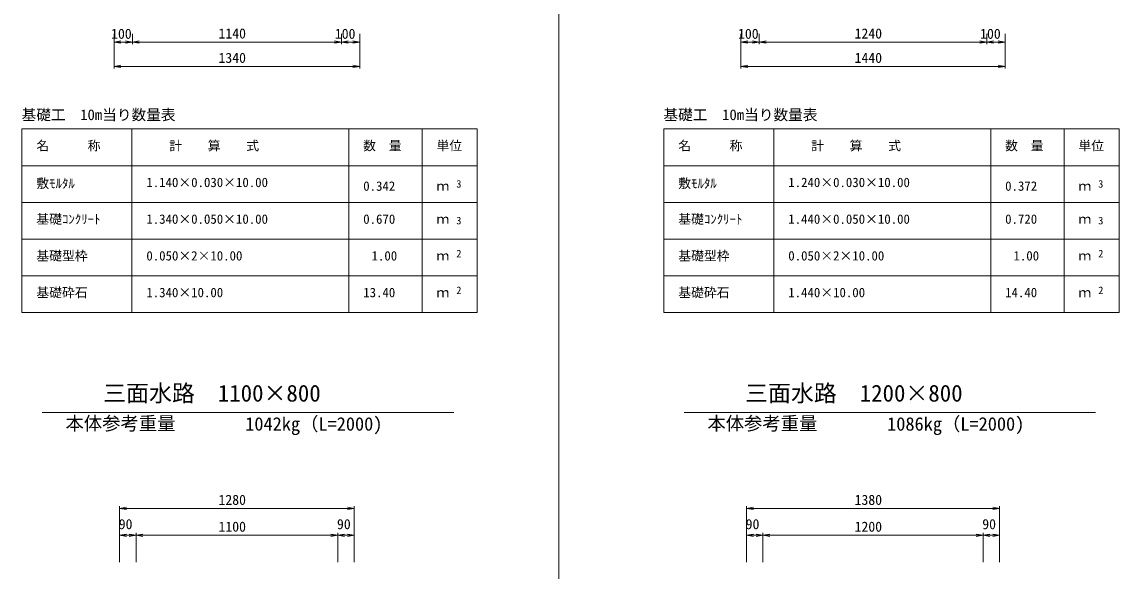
# Model space of a CAD drawing. Units: millimetres on the paper. Extents: x 0 to 840, y 0 to 594.
# Drawn here: x 409.9 to 529.5, y 380.3 to 440.1 of the extents above; entities that cross this region are included whole.
import ezdxf
from ezdxf.enums import TextEntityAlignment as Align

# ---------------------------------------------------------------- set-up
doc = ezdxf.new("R2010")
doc.units = ezdxf.units.MM
for name, color, linetype, lineweight in [('D-MTR-FRAM（材料表図枠）', 7, 'Continuous', 18), ('D-STR-DIM（寸法）', 7, 'Continuous', 18), ('D-TTL-TXT（文字）', 7, 'Continuous', 18)]:
    doc.layers.add(name, color=color, linetype=linetype, lineweight=lineweight)
doc.layers.add('D-MTR-TXT(文字列）', color=7, linetype='Continuous')
doc.styles.add('ＭＳ ゴシック', font='')
doc.styles.get('ＭＳ ゴシック').set_extended_font_data('MS Gothic')

msp = doc.modelspace()

# ---------------------------------------------------------------- linework, layer by layer
at = {"layer": 'D-MTR-FRAM（材料表図枠）'}
msp.add_line((468.417, 574), (468.417, 20), dxfattribs=at)
at = {"layer": 'D-MTR-FRAM（材料表図枠）', "color": 2}
for p, q in [((409.854, 428.442), (459.493, 428.442)), ((409.854, 408.442), (409.854, 428.442)), ((421.854, 408.442), (421.854, 428.442)), ((445.493, 408.442), (445.493, 428.442)), ((453.493, 415.642), (453.493, 428.442)), ((453.493, 408.442), (453.493, 428.442)), ((459.493, 408.442), (459.493, 428.442)), ((479.854, 428.442), (529.493, 428.442)), ((479.854, 408.442), (479.854, 428.442)), ((491.854, 408.442), (491.854, 428.442)), ((515.493, 408.442), (515.493, 428.442)), ((523.493, 415.642), (523.493, 428.442)), ((523.493, 408.442), (523.493, 428.442)), ((529.493, 408.442), (529.493, 428.442)), ((409.854, 424.442), (459.493, 424.442)), ((479.854, 424.442), (529.493, 424.442)), ((409.854, 420.442), (459.493, 420.442)), ((479.854, 420.442), (529.493, 420.442)), ((409.854, 416.442), (459.493, 416.442)), ((479.854, 416.442), (529.493, 416.442)), ((409.854, 412.442), (459.493, 412.442)), ((479.854, 412.442), (529.493, 412.442)), ((409.854, 408.442), (459.493, 408.442)), ((479.854, 408.442), (529.493, 408.442))]:
    msp.add_line(p, q, dxfattribs=at)
at = {"layer": 'D-STR-DIM（寸法）'}
for p, q in [((419.896, 438.823), (419.896, 437.671)), ((419.896, 438.823), (419.896, 435.017)), ((419.896, 437.921), (420.646, 438.046)), ((419.896, 437.921), (419.996, 437.921)), ((420.646, 437.796), (419.896, 437.921)), ((419.996, 437.921), (421.796, 437.921)), ((421.146, 438.046), (421.896, 437.921)), ((421.896, 437.921), (421.146, 437.796)), ((421.896, 437.921), (421.796, 437.921)), ((421.896, 438.823), (421.896, 437.671)), ((421.896, 438.823), (421.896, 437.671)), ((421.896, 437.921), (422.646, 438.046)), ((421.896, 437.921), (421.996, 437.921)), ((422.646, 437.796), (421.896, 437.921)), ((444.596, 437.921), (421.996, 437.921)), ((443.946, 438.046), (444.696, 437.921)), ((444.696, 437.921), (443.946, 437.796)), ((444.696, 437.921), (444.596, 437.921)), ((444.696, 438.823), (444.696, 437.671)), ((444.696, 438.823), (444.696, 437.671)), ((444.696, 437.921), (445.446, 438.046)), ((444.696, 437.921), (444.796, 437.921)), ((445.446, 437.796), (444.696, 437.921)), ((446.596, 437.921), (444.796, 437.921)), ((445.946, 438.046), (446.696, 437.921)), ((446.696, 437.921), (445.946, 437.796)), ((446.696, 437.921), (446.596, 437.921)), ((446.696, 438.823), (446.696, 437.671)), ((446.696, 438.823), (446.696, 435.017)), ((488.262, 438.823), (488.262, 437.671)), ((488.262, 438.823), (488.262, 435.017)), ((488.262, 437.921), (489.012, 438.046)), ((488.262, 437.921), (488.362, 437.921)), ((489.012, 437.796), (488.262, 437.921)), ((488.362, 437.921), (490.162, 437.921)), ((489.512, 438.046), (490.262, 437.921)), ((490.262, 437.921), (489.512, 437.796)), ((490.262, 437.921), (490.162, 437.921)), ((490.262, 438.823), (490.262, 437.671)), ((490.262, 438.823), (490.262, 437.671)), ((490.262, 437.921), (491.012, 438.046)), ((490.262, 437.921), (490.362, 437.921)), ((491.012, 437.796), (490.262, 437.921)), ((514.962, 437.921), (490.362, 437.921)), ((514.312, 438.046), (515.062, 437.921)), ((515.062, 437.921), (514.312, 437.796)), ((515.062, 437.921), (514.962, 437.921)), ((515.062, 438.823), (515.062, 437.671)), ((515.062, 438.823), (515.062, 437.671)), ((515.062, 437.921), (515.812, 438.046)), ((515.062, 437.921), (515.162, 437.921)), ((515.812, 437.796), (515.062, 437.921)), ((516.962, 437.921), (515.162, 437.921)), ((516.312, 438.046), (517.062, 437.921)), ((517.062, 437.921), (516.312, 437.796)), ((517.062, 437.921), (516.962, 437.921)), ((517.062, 438.823), (517.062, 437.671)), ((517.062, 438.823), (517.062, 435.017)), ((419.896, 435.267), (420.646, 435.392)), ((419.896, 435.267), (419.996, 435.267)), ((420.646, 435.142), (419.896, 435.267)), ((419.996, 435.267), (446.596, 435.267)), ((445.946, 435.392), (446.696, 435.267)), ((446.696, 435.267), (445.946, 435.142)), ((446.696, 435.267), (446.596, 435.267)), ((488.262, 435.267), (489.012, 435.392)), ((488.262, 435.267), (488.362, 435.267)), ((489.012, 435.142), (488.262, 435.267)), ((488.362, 435.267), (516.962, 435.267)), ((516.312, 435.392), (517.062, 435.267)), ((517.062, 435.267), (516.312, 435.142)), ((517.062, 435.267), (516.962, 435.267)), ((420.496, 381.218), (420.496, 387.348)), ((420.496, 387.098), (421.246, 387.223)), ((420.496, 387.098), (420.596, 387.098)), ((421.246, 386.973), (420.496, 387.098)), ((445.996, 387.098), (420.596, 387.098)), ((445.346, 387.223), (446.096, 387.098)), ((446.096, 387.098), (445.346, 386.973)), ((446.096, 387.098), (445.996, 387.098)), ((446.096, 381.218), (446.096, 387.348)), ((488.862, 381.218), (488.862, 387.348)), ((488.862, 387.098), (489.612, 387.223)), ((488.862, 387.098), (488.962, 387.098)), ((489.612, 386.973), (488.862, 387.098)), ((516.362, 387.098), (488.962, 387.098)), ((515.712, 387.223), (516.462, 387.098)), ((516.462, 387.098), (515.712, 386.973)), ((516.462, 387.098), (516.362, 387.098)), ((516.462, 381.218), (516.462, 387.348)), ((420.496, 381.218), (420.496, 384.425)), ((420.496, 384.175), (421.246, 384.3)), ((420.496, 384.175), (420.596, 384.175)), ((421.246, 384.05), (420.496, 384.175)), ((420.596, 384.175), (422.196, 384.175)), ((421.546, 384.3), (422.296, 384.175)), ((422.296, 384.175), (421.546, 384.05)), ((422.296, 384.175), (422.196, 384.175)), ((422.296, 381.218), (422.296, 384.425)), ((422.296, 381.218), (422.296, 384.425)), ((422.296, 384.175), (423.046, 384.3)), ((422.296, 384.175), (422.396, 384.175)), ((423.046, 384.05), (422.296, 384.175)), ((422.396, 384.175), (444.196, 384.175)), ((443.546, 384.3), (444.296, 384.175)), ((444.296, 384.175), (443.546, 384.05)), ((444.296, 384.175), (444.196, 384.175)), ((444.296, 381.218), (444.296, 384.425)), ((444.296, 381.218), (444.296, 384.425)), ((444.296, 384.175), (445.046, 384.3)), ((444.296, 384.175), (444.396, 384.175)), ((445.046, 384.05), (444.296, 384.175)), ((445.996, 384.175), (444.396, 384.175)), ((445.346, 384.3), (446.096, 384.175)), ((446.096, 384.175), (445.346, 384.05)), ((446.096, 384.175), (445.996, 384.175)), ((446.096, 381.218), (446.096, 384.425)), ((488.862, 381.218), (488.862, 384.425)), ((488.862, 384.175), (489.612, 384.3)), ((488.862, 384.175), (488.962, 384.175)), ((489.612, 384.05), (488.862, 384.175)), ((488.962, 384.175), (490.562, 384.175)), ((489.912, 384.3), (490.662, 384.175)), ((490.662, 384.175), (489.912, 384.05)), ((490.662, 384.175), (490.562, 384.175)), ((490.662, 381.218), (490.662, 384.425)), ((490.662, 381.218), (490.662, 384.425)), ((490.662, 384.175), (491.412, 384.3)), ((490.662, 384.175), (490.762, 384.175)), ((491.412, 384.05), (490.662, 384.175)), ((490.762, 384.175), (514.562, 384.175)), ((513.912, 384.3), (514.662, 384.175)), ((514.662, 384.175), (513.912, 384.05)), ((514.662, 384.175), (514.562, 384.175)), ((514.662, 381.218), (514.662, 384.425)), ((514.662, 381.218), (514.662, 384.425)), ((514.662, 384.175), (515.412, 384.3)), ((514.662, 384.175), (514.762, 384.175)), ((515.412, 384.05), (514.662, 384.175)), ((516.362, 384.175), (514.762, 384.175)), ((515.712, 384.3), (516.462, 384.175)), ((516.462, 384.175), (515.712, 384.05)), ((516.462, 384.175), (516.362, 384.175)), ((516.462, 381.218), (516.462, 384.425))]:
    msp.add_line(p, q, dxfattribs=at)
at = {"layer": 'D-TTL-TXT（文字）'}
for p, q in [((412.059, 397.546), (456.938, 397.546)), ((482.059, 397.546), (526.938, 397.546))]:
    msp.add_line(p, q, dxfattribs=at)

# ---------------------------------------------------------------- texts
at = {"layer": 'D-MTR-FRAM（材料表図枠）', "style": 'ＭＳ ゴシック'}
for s, p in [('100', (419.577, 437.941)), ('1140', (431.289, 437.971)), ('100', (443.977, 437.941)), ('100', (487.943, 437.941)), ('1240', (500.655, 437.971)), ('100', (514.343, 437.941)), ('1340', (431.289, 435.317)), ('1440', (500.655, 435.317)), ('1280', (431.289, 387.148)), ('1380', (500.655, 387.148)), ('90', (420.41, 384.5)), ('1100', (431.289, 384.225)), ('90', (444.21, 384.5)), ('90', (488.776, 384.5)), ('1200', (500.655, 384.225)), ('90', (514.576, 384.5))]:
    msp.add_text(s, height=1.1, dxfattribs=at).set_placement(p, align=Align.BOTTOM_LEFT)
at = {"layer": 'D-MTR-TXT(文字列）', "style": 'ＭＳ ゴシック'}
for s, height, p in [('基礎工\u300010m当り数量表', 1.173, (409.81, 429.052)), ('基礎工\u300010m当り数量表', 1.173, (479.81, 429.052)), ('名\u3000\u3000\u3000称', 1.026, (411.423, 425.803)), ('計\u3000\u3000算\u3000\u3000式', 1.026, (425.919, 425.803)), ('数\u3000量', 1.026, (447.062, 425.803)), ('単位', 1.026, (455.062, 425.803)), ('名\u3000\u3000\u3000称', 1.026, (481.423, 425.803)), ('計\u3000\u3000算\u3000\u3000式', 1.026, (495.919, 425.803)), ('数\u3000量', 1.026, (517.062, 425.803)), ('単位', 1.026, (525.062, 425.803)), ('敷ﾓﾙﾀﾙ', 1.026, (411.423, 421.697)), ('1.140×0.030×10.00', 1.026, (423.423, 421.803)), ('0.342', 1.026, (447.073, 421.403)), ('ｍ', 1.026, (455.062, 421.403)), ('3', 0.821, (457.223, 421.805)), ('敷ﾓﾙﾀﾙ', 1.026, (481.423, 421.697)), ('1.240×0.030×10.00', 1.026, (493.423, 421.803)), ('0.372', 1.026, (517.073, 421.403)), ('ｍ', 1.026, (525.062, 421.403)), ('3', 0.821, (527.223, 421.805)), ('基礎ｺﾝｸﾘｰﾄ', 1.026, (411.423, 417.803)), ('1.340×0.050×10.00', 1.026, (423.423, 417.803)), ('0.670', 1.026, (447.073, 417.803)), ('ｍ', 1.026, (455.062, 417.803)), ('3', 0.821, (457.223, 417.805)), ('基礎ｺﾝｸﾘｰﾄ', 1.026, (481.423, 417.803)), ('1.440×0.050×10.00', 1.026, (493.423, 417.803)), ('0.720', 1.026, (517.073, 417.803)), ('ｍ', 1.026, (525.062, 417.803)), ('3', 0.821, (527.223, 417.805)), ('基礎型枠', 1.026, (411.423, 413.803)), ('2', 0.821, (457.223, 414.205)), ('基礎型枠', 1.026, (481.423, 413.803)), ('2', 0.821, (527.223, 414.205)), ('0.050×2×10.00', 1.026, (423.423, 413.803)), ('1.00', 1.026, (447.983, 413.803)), ('ｍ', 1.026, (455.062, 413.803)), ('0.050×2×10.00', 1.026, (493.423, 413.803)), ('1.00', 1.026, (517.983, 413.803)), ('ｍ', 1.026, (525.062, 413.803)), ('基礎砕石', 1.026, (411.423, 409.803)), ('1.340×10.00', 1.026, (423.423, 409.803)), ('13.40', 1.026, (447.073, 409.803)), ('ｍ', 1.026, (455.062, 409.803)), ('2', 0.821, (457.223, 410.205)), ('基礎砕石', 1.026, (481.423, 409.803)), ('1.440×10.00', 1.026, (493.423, 409.803)), ('14.40', 1.026, (517.073, 409.803)), ('ｍ', 1.026, (525.062, 409.803)), ('2', 0.821, (527.223, 410.205))]:
    msp.add_text(s, height=height, dxfattribs=at).set_placement(p, align=Align.BOTTOM_LEFT)
at = {"layer": 'D-TTL-TXT（文字）', "style": 'ＭＳ ゴシック'}
for s, height, p in [('三面水路\u30001100×800', 1.833, (418.71, 398.183)), ('三面水路\u30001200×800', 1.833, (488.71, 398.183)), ('本体参考重量', 1.466, (414.601, 395.188)), ('1042kg（L=2000)', 1.466, (434.201, 395.129)), ('本体参考重量', 1.466, (484.601, 395.188)), ('1086kg（L=2000)', 1.466, (504.201, 395.129))]:
    msp.add_text(s, height=height, dxfattribs=at).set_placement(p, align=Align.BOTTOM_LEFT)

doc.saveas('drawing.dxf')
